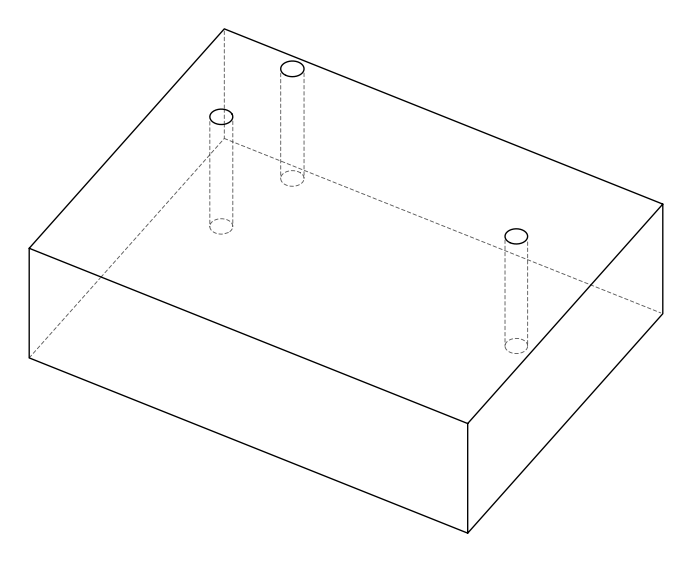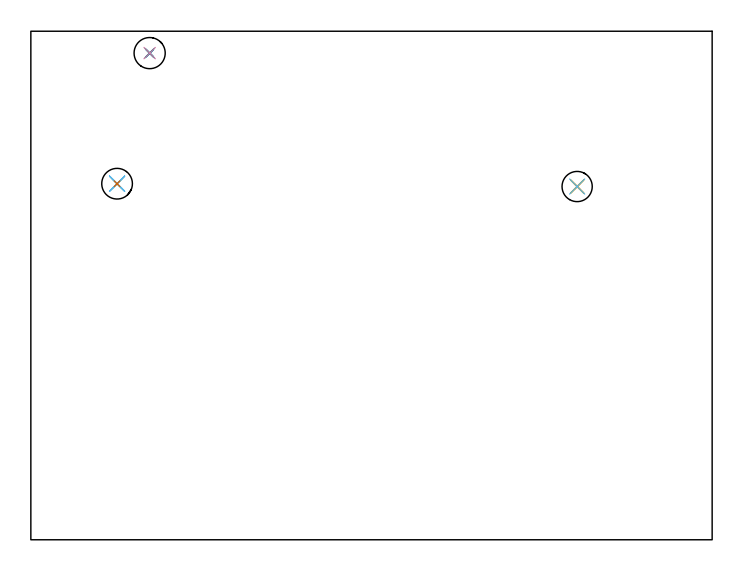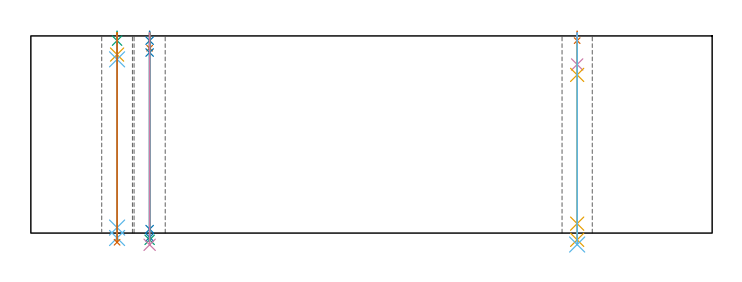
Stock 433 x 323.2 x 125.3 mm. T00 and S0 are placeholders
(PLAN: 13 operations, 10 tool changes, 4.3 min)
(1 SPOT_DRILL | STEP1HOLE | NXT0321_9005460120000 | 0.05 min | 181 mm3)
(2 SPOT_DRILL_1 | STEP1HOLE_1 | NXT0321_9005460120000 | 0.05 min | 182 mm3)
(3 SPOT_DRILL_2 | STEP1HOLE_2 | NXT0321_9005460120000 | 0.05 min | 182 mm3)
(4 DRILL_BLIND_HOLE_INTO_CENTER | STEP1HOLE | NXT0301_092 | 0.08 min | 1728 mm3)
(5 GUN_DRILL_THROUGH_HOLE | STEP1HOLE | UGT0307_009 | 0.63 min | 12236 mm3)
(6 DRILL_TO_ENLARGE_THROUGH_HOLE | STEP1HOLE | UGT0301_259 | 0.54 min | 22073 mm3)
(7 DRILL_BLIND_HOLE_INTO_CENTER_1 | STEP1HOLE_1 | NXT0301_023 | 0.04 min | 101 mm3)
(8 GUN_DRILL_THROUGH_HOLE_1 | STEP1HOLE_1 | UGT0307_001 | 0.56 min | 2274 mm3)
(9 SPADE_DRILL_TO_ENLARGE_THROUGH_HOLE | STEP1HOLE_1 | UGT0306_003 | 0.53 min | 12761 mm3)
(10 DRILL_TO_ENLARGE_THROUGH_HOLE_1 | STEP1HOLE_1 | UGT0301_264 | 0.54 min | 23196 mm3)
(11 DRILL_BLIND_HOLE_INTO_CENTER_2 | STEP1HOLE_2 | UGT0301_198 | 0.06 min | 399 mm3)
(12 GUN_DRILL_THROUGH_HOLE_2 | STEP1HOLE_2 | UGT0307_003 | 0.61 min | 4372 mm3)
(13 SPADE_DRILL_TO_ENLARGE_THROUGH_HOLE_1 | STEP1HOLE_2 | UGT0306_010 | 0.53 min | 32413 mm3)
(TOOL NXT0321_9005460120000 | NC Spot Drill, 142deg, 12mm, Carbide, Uncoated | D12 PA142 FL30 Z2)
(TOOL NXT0301_092 | Carbide Drill 12.1mm [860.1-1210-061A1-MM 2214] | D12.1 PA140 FL77 Z2)
(TOOL UGT0307_009 | Gun Drill 12 mm | D12 PA130 FL24 Z1)
(TOOL UGT0301_259 | Twist Drill 19.2 mm | D19.2 PA118 FL140 Z2)
(TOOL NXT0301_023 | Carbide Drill 5.2mm [860.1-0520-016A1-MM 2214] | D5.2 PA140 FL28 Z2)
(TOOL UGT0307_001 | Gun Drill 5 mm | D5 PA130 FL24 Z1)
(TOOL UGT0306_003 | Spade Drill 12.5mm | D12.5 PA132 FL10 Z2)
(TOOL UGT0301_264 | Twist Drill 19.8 mm | D19.8 PA118 FL140 Z2)
(TOOL UGT0301_198 | Twist Drill 7.9 mm | D7.9 PA118 FL73 Z2)
(TOOL UGT0307_003 | Gun Drill 7 mm | D7 PA130 FL24 Z1)
(TOOL UGT0306_010 | Spade Drill 19.5mm | D19.5 PA132 FL10 Z2)
(OP 1 SPOT_DRILL)
G17 G21 G94 G90
T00 M6
G54
G17 G0 G90 X347.2 Y224.5 S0 M3
G43 Z135.3 H0
G94 G81 G98 Z122.3 F250. R128.3
G80
M5
M2
(OP 2 SPOT_DRILL_1)
G17 G21 G94 G90
T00 M6
G54
G17 G0 G90 X75.5 Y309.3 S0 M3
G43 Z135.3 H0
G94 G81 G98 Z122.3 F250. R128.3
G80
M5
M2
(OP 3 SPOT_DRILL_2)
G17 G21 G94 G90
T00 M6
G54
G17 G0 G90 X54.8 Y226.3 S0 M3
G43 Z135.3 H0
G94 G81 G98 Z122.3 F250. R128.3
G80
M5
M2
(OP 4 DRILL_BLIND_HOLE_INTO_CENTER)
G17 G21 G94 G90
T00 M6
G54
G17 G0 G90 X347.2 Y224.5 S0 M3
G43 Z135.3 H1
G94 G81 G98 Z107.15 F250. R127.3
G80
M5
M2
(OP 5 GUN_DRILL_THROUGH_HOLE)
G17 G21 G94 G90
T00 M6
G54
G17 G0 G90 X347.2 Y224.5 M8
G43 Z135.3 H0
Z121.574
S716 M3
G94 G1 Z100.536 F125. M26
G4 X.084
Z6. F250.
G4 X.084
Z-4.298 F125.
G4 X.084
M5
M9
G0 Z121.574
Z135.3
M2
(OP 6 DRILL_TO_ENLARGE_THROUGH_HOLE)
G17 G21 G94 G90
T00 M6
G54
G17 G0 G90 X347.2 Y224.5 S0 M3
G43 Z135.3 H0
G94 G73 G98 Z-7.268 F250. Q18.938 R127.3
G80
M5
M2
(OP 7 DRILL_BLIND_HOLE_INTO_CENTER_1)
G17 G21 G94 G90
T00 M6
G54
G17 G0 G90 X75.5 Y309.3 S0 M3
G43 Z135.3 H1
G94 G81 G98 Z117.5 F250. R127.3
G80
M5
M2
(OP 8 GUN_DRILL_THROUGH_HOLE_1)
G17 G21 G94 G90
T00 M6
G54
G17 G0 G90 X75.5 Y309.3 M8
G43 Z135.3 H0
Z123.162
S716 M3
G94 G1 Z114.744 F125. M26
G4 X.084
Z2.5 F250.
G4 X.084
Z-2.666 F125.
G4 X.084
M5
M9
G0 Z123.162
Z135.3
M2
(OP 9 SPADE_DRILL_TO_ENLARGE_THROUGH_HOLE)
G17 G21 G94 G90
T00 M6
G54
G17 G0 G90 X75.5 Y309.3 S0 M3
G43 Z135.3 H0
G94 G73 G98 Z-4.283 F250. Q11.78 R127.3
G80
M5
M2
(OP 10 DRILL_TO_ENLARGE_THROUGH_HOLE_1)
G17 G21 G94 G90
T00 M6
G54
G17 G0 G90 X75.5 Y309.3 S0 M3
G43 Z135.3 H0
G94 G73 G98 Z-7.449 F250. Q18.964 R127.3
G80
M5
M2
(OP 11 DRILL_BLIND_HOLE_INTO_CENTER_2)
G17 G21 G94 G90
T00 M6
G54
G17 G0 G90 X54.8 Y226.3 S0 M3
G43 Z135.3 H0
G94 G81 G98 Z113.45 F250. R127.3
G80
M5
M2
(OP 12 GUN_DRILL_THROUGH_HOLE_2)
G17 G21 G94 G90
T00 M6
G54
G17 G0 G90 X54.8 Y226.3 M8
G43 Z135.3 H0
Z125.896
S716 M3
G94 G1 Z110.421 F125. M26
G4 X.084
Z3.5 F250.
G4 X.084
Z-3.132 F125.
G4 X.084
M5
M9
G0 Z125.896
Z135.3
M2
(OP 13 SPADE_DRILL_TO_ENLARGE_THROUGH_HOLE_1)
G17 G21 G94 G90
T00 M6
G54
G17 G0 G90 X54.8 Y226.3 S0 M3
G43 Z135.3 H0
G94 G73 G98 Z-5.841 F250. Q18.734 R127.3
G80
M5
M2
